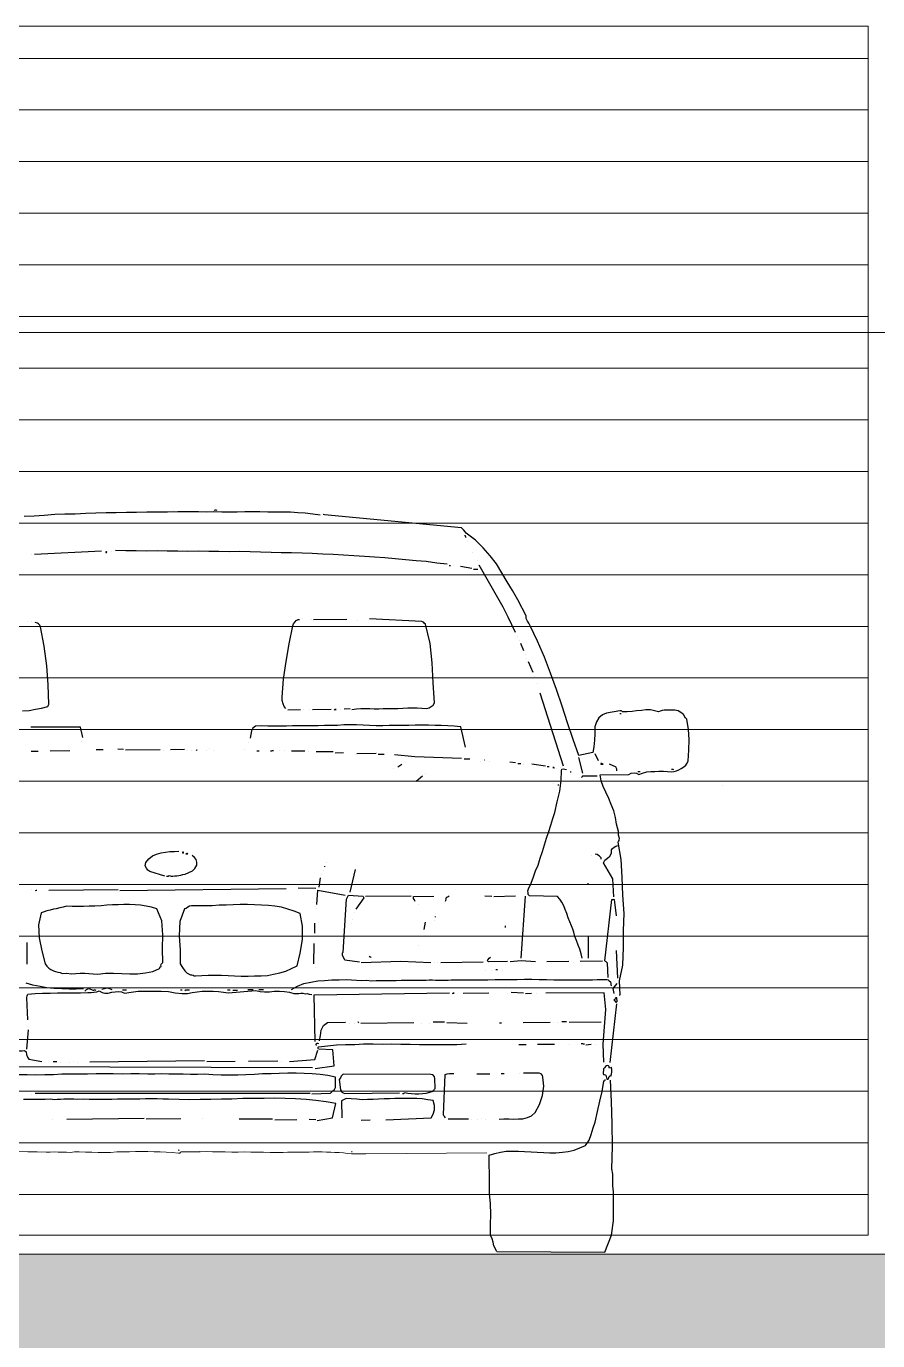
# Model space of a CAD drawing. Header units: metres. Extents: x -45 to 1930, y -347 to 488.
# Drawn here: x 151.093 to 152.663, y -143.807 to -141.382 of the extents above; entities that cross this region are included whole.
import ezdxf

# ---------------------------------------------------------------- set-up
doc = ezdxf.new("R2010")
doc.units = ezdxf.units.M
doc.layers.add('FLOATINGWINDOWS', color=2, linetype='Continuous', plot=False)
for name, color, linetype in [('SRAFY', 3, 'Continuous'), ('ZARIZOVAKY', 251, 'Continuous'), ('ZDIVO', 1, 'Continuous')]:
    doc.layers.add(name, color=color, linetype=linetype)

# ---------------------------------------------------------------- blocks, each defined once
blk = doc.blocks.new('BMW3-CUM')
for points in [[(-0.2735, 1.3638), (-0.2555, 1.3647), (-0.2367, 1.3657), (-0.2172, 1.3674), (-0.1985, 1.3684), (-0.1797, 1.3686), (-0.1602, 1.3696), (-0.1414, 1.3699), (-0.1227, 1.3708), (-0.1039, 1.371), (-0.0851, 1.3713), (-0.0664, 1.3715), (-0.0476, 1.3717), (-0.0281, 1.372), (-0.0093, 1.3722), (0.0095, 1.3724), (0.029, 1.3726), (0.0478, 1.3729), (0.062, 1.3723), (0.0763, 1.3725), (0.0906, 1.3719), (0.1048, 1.372), (0.1191, 1.3722), (0.1334, 1.3724), (0.1476, 1.3725), (0.1611, 1.3727), (0.1754, 1.3721), (0.1897, 1.3723), (0.2032, 1.3717), (0.2175, 1.3719), (0.231, 1.3706), (0.2445, 1.3699), (0.2588, 1.3686), (0.2724, 1.3665)], [(0.0019, 1.3746), (0.0019, 1.3746)], [(0.077, 1.3747), (0.0778, 1.3755), (0.0793, 1.3755), (0.08, 1.3755), (0.0815, 1.3748)], [(0.8243, 0.4803), (0.8243, 0.4803), (0.8251, 0.4811), (0.8251, 0.4811), (0.8251, 0.4811), (0.824, 0.5066), (0.8304, 0.5359), (0.8315, 0.5683), (0.8312, 0.5998), (0.833, 0.6313), (0.8304, 0.6651), (0.8292, 0.6981), (0.8274, 0.7304), (0.8217, 0.7626), (0.8224, 0.7641), (0.8232, 0.7656), (0.8232, 0.7671), (0.8239, 0.7694), (0.8223, 0.7754), (0.8222, 0.7821), (0.8206, 0.7889), (0.8183, 0.7956), (0.8166, 0.8084), (0.8135, 0.8203), (0.8089, 0.8323), (0.8042, 0.8435), (0.7988, 0.8547), (0.7942, 0.8651), (0.7903, 0.8756), (0.7887, 0.8869), (0.8412, 0.8875), (0.8457, 0.8898), (0.851, 0.8906), (0.8555, 0.8899), (0.86, 0.8877), (0.8667, 0.89), (0.8742, 0.8924), (0.8817, 0.8932), (0.8892, 0.8933), (0.8967, 0.8934), (0.905, 0.8935), (0.9125, 0.8928), (0.92, 0.8922), (0.9245, 0.893), (0.929, 0.8945), (0.9335, 0.8961), (0.938, 0.8984), (0.9425, 0.9015), (0.9462, 0.9045), (0.9491, 0.9083), (0.9506, 0.9128), (0.9518, 0.9324), (0.9523, 0.9519), (0.9514, 0.9706), (0.9481, 0.9894), (0.9474, 0.9901), (0.9466, 0.9916), (0.9451, 0.9923), (0.9443, 0.9938), (0.942, 0.9983), (0.9375, 1.002), (0.9322, 1.0049), (0.9262, 1.0064), (0.9217, 1.0063), (0.9179, 1.0063), (0.9142, 1.0062), (0.9104, 1.0062), (0.9067, 1.0062), (0.9029, 1.0054), (0.8992, 1.0046), (0.8962, 1.003), (0.8886, 1.0052), (0.8811, 1.0066), (0.8728, 1.0065), (0.8646, 1.0056), (0.8556, 1.0048), (0.8473, 1.0039), (0.8384, 1.0031), (0.8301, 1.003), (0.8294, 1.003), (0.8286, 1.0045), (0.8271, 1.0052), (0.8248, 1.0052), (0.8001, 1.0004), (0.7926, 0.9973), (0.7859, 0.9919), (0.7815, 0.9844), (0.7786, 0.9753), (0.7788, 0.9626), (0.7782, 0.9506), (0.7768, 0.9385), (0.7747, 0.928), (0.7492, 0.9224), (0.7384, 0.9523), (0.7282, 0.983), (0.7181, 1.0137), (0.708, 1.0443), (0.6971, 1.0742), (0.6855, 1.1041), (0.6731, 1.1333), (0.6593, 1.1617), (0.657, 1.1669), (0.6546, 1.1706), (0.6523, 1.1751), (0.6523, 1.1803), (0.6369, 1.2094), (0.627, 1.2266), (0.617, 1.243), (0.607, 1.2594), (0.5971, 1.2758), (0.5856, 1.2907), (0.5727, 1.3055), (0.5583, 1.3196), (0.5416, 1.3329), (0.5393, 1.3352), (0.537, 1.3381), (0.5347, 1.3404), (0.5325, 1.3426), (0.2799, 1.3666), (0.2776, 1.3673)], [(0.5409, 1.3247), (0.5409, 1.3254), (0.5402, 1.3269), (0.5394, 1.3277), (0.5394, 1.3292)], [(0.5433, 1.3172), (0.5433, 1.3172)], [(-0.2607, 1.2926), (-0.2607, 1.2926)], [(-0.2547, 1.2942), (-0.1308, 1.3001)], [(-0.121, 1.2973), (-0.121, 1.2973), (-0.1218, 1.298), (-0.1233, 1.298), (-0.1233, 1.2972), (-0.1233, 1.2972), (-0.1218, 1.2972), (-0.121, 1.2973), (-0.121, 1.2973)], [(-0.1128, 1.2981), (-0.1128, 1.2981)], [(0.5062, 1.2755), (0.4874, 1.2775), (0.4679, 1.2803), (0.4491, 1.2815), (0.4295, 1.2836), (0.4107, 1.2856), (0.3912, 1.2869), (0.3724, 1.2881), (0.3536, 1.2894), (0.3341, 1.2907), (0.3153, 1.2919), (0.2958, 1.2932), (0.277, 1.2937), (0.2574, 1.295), (0.2387, 1.2956), (0.2191, 1.2961), (0.2003, 1.2966), (0.1816, 1.2971), (0.162, 1.2976), (0.1433, 1.2982), (0.1237, 1.2987), (0.105, 1.2984), (0.0854, 1.299), (0.0667, 1.2987), (0.0471, 1.2993), (0.0284, 1.299), (0.0096, 1.2996), (-0.0099, 1.2993), (-0.0287, 1.2999), (-0.0482, 1.2996), (-0.067, 1.3001), (-0.0865, 1.2999), (-0.1053, 1.3004)], [(0.5525, 1.2978), (0.5525, 1.2978)], [(0.51, 1.2733), (0.51, 1.2733), (0.5115, 1.2733), (0.5122, 1.2733), (0.5122, 1.2733)], [(0.5183, 1.2726), (0.5183, 1.2726)], [(0.5521, 1.2677), (0.531, 1.2712)], [(0.5551, 1.2663), (0.5627, 1.2664)], [(0.5625, 1.2814), (0.5625, 1.2814)], [(0.6324, 1.1493), (0.6185, 1.1777), (0.6093, 1.1963), (0.5655, 1.2739)], [(-0.2767, 1.0048), (-0.2647, 1.0057), (-0.2527, 1.0081), (-0.2415, 1.0097), (-0.2303, 1.0129), (-0.2296, 1.0144), (-0.2288, 1.0159), (-0.2281, 1.0166), (-0.2281, 1.0174), (-0.2293, 1.0527), (-0.2319, 1.0879), (-0.2369, 1.1239), (-0.2433, 1.1599), (-0.2448, 1.1629), (-0.2471, 1.1651), (-0.2494, 1.1666), (-0.2531, 1.168)], [(-0.2667, 1.1694), (-0.2667, 1.1694)], [(-0.2607, 1.1702), (-0.2607, 1.1702)], [(0.209, 1.0091), (0.206, 1.0128), (0.2037, 1.018), (0.2021, 1.024), (0.202, 1.03), (0.2046, 1.0631), (0.2095, 1.0962), (0.2151, 1.1285), (0.2215, 1.1617), (0.223, 1.1655), (0.2259, 1.1692), (0.2281, 1.1715), (0.2318, 1.1731), (0.2318, 1.1731), (0.2334, 1.1731), (0.2341, 1.1731), (0.2341, 1.1731)], [(0.2401, 1.1754), (0.2401, 1.1754)], [(0.2559, 1.1741), (0.2559, 1.1741)], [(0.2597, 1.1734), (0.3212, 1.1741)], [(0.3307, 1.0076), (0.339, 1.0084), (0.3472, 1.0092), (0.3555, 1.0093), (0.3637, 1.0094), (0.372, 1.0088), (0.3802, 1.0089), (0.3885, 1.009), (0.3967, 1.0091), (0.4058, 1.0092), (0.4155, 1.0093), (0.4245, 1.0101), (0.4336, 1.0103), (0.4418, 1.0104), (0.4508, 1.0105), (0.4598, 1.0098), (0.4681, 1.0092), (0.4733, 1.0107), (0.4771, 1.0131), (0.4808, 1.0153), (0.483, 1.0199), (0.4803, 1.0566), (0.4784, 1.0934), (0.4749, 1.1294), (0.4662, 1.1646), (0.464, 1.1668), (0.4624, 1.1683), (0.4609, 1.169), (0.4594, 1.1698), (0.3632, 1.1746)], [(0.3415, 1.1721), (0.3415, 1.1721)], [(0.6355, 1.1426), (0.6355, 1.1426)], [(0.6393, 1.1351), (0.6393, 1.1351)], [(0.6478, 1.1157), (0.6424, 1.1292)], [(0.6509, 1.109), (0.6509, 1.109)], [(0.6532, 1.1022), (0.6532, 1.1022)], [(0.6648, 1.0754), (0.6563, 1.0955)], [(0.6671, 1.0679), (0.6671, 1.0679)], [(0.6725, 1.0552), (0.6725, 1.0552)], [(0.7209, 0.9026), (0.678, 1.0372)], [(0.2128, 1.0069), (0.2361, 1.0072)], [(0.2421, 1.0065), (0.2421, 1.0065)], [(0.2519, 1.0066), (0.2519, 1.0066)], [(0.2579, 1.0074), (0.2924, 1.0078)], [(0.2992, 1.0072), (0.2992, 1.0072), (0.3007, 1.0072), (0.3014, 1.0072), (0.3014, 1.0072), (0.3007, 1.0072), (0.2992, 1.0072), (0.2977, 1.0064), (0.2992, 1.0072)], [(0.3089, 1.0073), (0.3089, 1.0073)], [(0.3277, 1.0083), (0.3164, 1.0081)], [(0.8249, 0.9999), (0.8249, 0.9999), (0.8264, 0.9999), (0.8271, 0.9999), (0.8271, 0.9999)], [(-0.1658, 0.9558), (-0.1697, 0.9745), (-0.2614, 0.975)], [(0.5403, 0.9379), (0.5316, 0.9754), (0.5195, 0.9768), (0.5075, 0.9774), (0.4955, 0.978), (0.4842, 0.9778), (0.4722, 0.9784), (0.4594, 0.9783), (0.4474, 0.9782), (0.4354, 0.978), (0.4234, 0.9779), (0.4114, 0.9777), (0.3994, 0.9776), (0.3874, 0.9774), (0.3754, 0.9773), (0.3633, 0.9779), (0.3513, 0.9785), (0.3393, 0.9791), (0.3273, 0.979), (0.316, 0.9788), (0.304, 0.9779), (0.292, 0.9778), (0.28, 0.9777), (0.2687, 0.9775), (0.2567, 0.9774), (0.2455, 0.9772), (0.2334, 0.9771), (0.2214, 0.977), (0.2102, 0.9768), (0.1989, 0.9767), (0.1869, 0.9765), (0.1756, 0.9764), (0.1644, 0.977), (0.1531, 0.9769), (0.1479, 0.9731), (0.1457, 0.9678), (0.1443, 0.961), (0.1428, 0.9542)], [(-0.1672, 0.949), (-0.1672, 0.949)], [(0.14, 0.9467), (0.14, 0.9467)], [(-0.2608, 0.9307), (-0.2481, 0.9308)], [(-0.2256, 0.9311), (-0.1895, 0.9315)], [(-0.1407, 0.9336), (-0.128, 0.9337)], [(-0.0904, 0.9334), (-0.1009, 0.934)], [(-0.0867, 0.9327), (-0.0228, 0.9335)], [(-0.0168, 0.9313), (-0.0168, 0.9313)], [(-0.0041, 0.9337), (0.0222, 0.934)], [(0.0283, 0.9318), (0.0283, 0.9318)], [(0.0342, 0.9319), (0.0342, 0.9319)], [(0.0448, 0.9328), (0.0448, 0.9328), (0.0448, 0.9328), (0.044, 0.932), (0.044, 0.932), (0.044, 0.932), (0.0448, 0.9328), (0.0448, 0.9328), (0.0448, 0.9328)], [(0.0628, 0.9322), (0.0628, 0.9322)], [(0.0688, 0.9346), (0.0688, 0.9346)], [(0.0748, 0.9324), (0.0748, 0.9324)], [(0.1334, 0.9331), (0.1334, 0.9331)], [(0.1552, 0.9311), (0.1567, 0.9311), (0.1574, 0.9311), (0.1589, 0.9311), (0.1596, 0.9312)], [(0.1807, 0.9314), (0.1814, 0.9314), (0.1829, 0.9314), (0.1844, 0.9315), (0.1859, 0.9315)], [(0.1972, 0.9309), (0.1972, 0.9309)], [(0.2062, 0.931), (0.2062, 0.931)], [(0.219, 0.9311), (0.2437, 0.9314)], [(0.2513, 0.9292), (0.2513, 0.9292)], [(0.2963, 0.929), (0.2648, 0.9294)], [(0.3001, 0.9276), (0.3151, 0.9278)], [(0.3752, 0.9262), (0.3399, 0.9258)], [(0.379, 0.9248), (0.3902, 0.9249)], [(0.533, 0.9168), (0.4466, 0.9203), (0.4091, 0.9236)], [(0.7854, 0.9124), (0.7792, 0.9258)], [(0.4078, 0.8988), (0.4078, 0.8988)], [(0.4153, 0.9019), (0.4228, 0.9065)], [(0.4287, 0.9103), (0.4287, 0.9103)], [(0.4414, 0.9173), (0.4414, 0.9173)], [(0.5375, 0.9161), (0.548, 0.9163)], [(0.5676, 0.912), (0.5676, 0.912)], [(0.5751, 0.9143), (0.5751, 0.9143), (0.5759, 0.9143), (0.5759, 0.9143), (0.5759, 0.9143)], [(0.5841, 0.9122), (0.5841, 0.9122)], [(0.6322, 0.909), (0.6217, 0.9104)], [(0.6368, 0.9076), (0.6383, 0.9076), (0.639, 0.9076), (0.6405, 0.9076), (0.642, 0.9076)], [(0.648, 0.9062), (0.648, 0.9062)], [(0.7552, 0.5485), (0.7536, 0.5568), (0.7512, 0.565), (0.7481, 0.5725), (0.745, 0.5815), (0.7419, 0.5889), (0.7396, 0.5964), (0.738, 0.6024), (0.7357, 0.6084), (0.7326, 0.6159), (0.7295, 0.6233), (0.7272, 0.6308), (0.7241, 0.6383), (0.7217, 0.645), (0.7179, 0.6517), (0.7141, 0.6577), (0.7095, 0.6622), (0.6584, 0.6638), (0.6554, 0.666), (0.6554, 0.669), (0.6553, 0.6728), (0.656, 0.6765), (0.6612, 0.6871), (0.6655, 0.6984), (0.6691, 0.7097), (0.6743, 0.7203), (0.6779, 0.7331), (0.6823, 0.7452), (0.6859, 0.758), (0.6895, 0.77), (0.6938, 0.7821), (0.6974, 0.7942), (0.701, 0.8062), (0.7047, 0.8175), (0.7089, 0.8371), (0.714, 0.8567), (0.7167, 0.8762), (0.7173, 0.895), (0.718, 0.8973), (0.721, 0.8981), (0.7232, 0.8973), (0.7263, 0.8966)], [(0.6879, 0.9029), (0.6623, 0.9064)], [(0.6909, 0.9022), (0.6916, 0.9022), (0.6932, 0.9022), (0.6939, 0.9023), (0.6946, 0.9023)], [(0.7037, 0.8994), (0.7037, 0.8994), (0.7029, 0.9001), (0.7014, 0.9001), (0.7014, 0.9001), (0.7014, 0.9001), (0.7022, 0.9001), (0.7029, 0.9001), (0.7037, 0.8994)], [(0.7074, 0.8994), (0.7074, 0.8994)], [(0.7157, 0.9003), (0.7157, 0.9003)], [(0.7564, 0.8902), (0.7493, 0.9187)], [(0.7922, 0.9064), (0.7922, 0.9064), (0.793, 0.9064), (0.7937, 0.9064), (0.7937, 0.9064), (0.7929, 0.9072), (0.7914, 0.9079), (0.7899, 0.9079), (0.7899, 0.9064), (0.7899, 0.9064), (0.7914, 0.9064), (0.7922, 0.9064), (0.7922, 0.9064)], [(0.8194, 0.894), (0.8194, 0.8955), (0.8193, 0.897), (0.8186, 0.8985), (0.8178, 0.9007), (0.8057, 0.9066)], [(0.92, 0.8967), (0.9207, 0.8975), (0.9215, 0.8975), (0.9222, 0.8975), (0.9237, 0.8967)], [(0.4494, 0.8753), (0.4606, 0.8852)], [(0.4665, 0.889), (0.4665, 0.889)], [(0.7346, 0.8915), (0.7346, 0.8915), (0.7346, 0.8922), (0.7338, 0.8922), (0.7338, 0.8922), (0.7338, 0.8922), (0.7346, 0.8922), (0.7346, 0.8915), (0.7346, 0.8915)], [(0.7512, 0.8819), (0.7512, 0.8819)], [(0.7549, 0.8819), (0.7549, 0.8827), (0.7557, 0.8835), (0.7557, 0.8842), (0.7564, 0.885), (0.7827, 0.8853)], [(0.8577, 0.8929), (0.8592, 0.893), (0.86, 0.893), (0.8614, 0.893), (0.8622, 0.893)], [(0.7025, 0.8708), (0.7025, 0.8708)], [(0.7101, 0.8686), (0.7101, 0.8686), (0.7115, 0.8687), (0.7123, 0.8687), (0.7123, 0.8687)], [(1.0142, 0.8678), (1.0142, 0.8678)], [(0.8139, 0.6619), (0.812, 0.6949), (0.7944, 0.7247), (0.7973, 0.7293), (0.8018, 0.7331), (0.8062, 0.7369), (0.8092, 0.7422), (0.8092, 0.7437), (0.8092, 0.7444), (0.8091, 0.7459), (0.8091, 0.7482), (0.8113, 0.7512), (0.8143, 0.7535), (0.8173, 0.7551), (0.821, 0.7566)], [(-0.014, 0.7001), (-0.0419, 0.7087), (-0.0457, 0.7109), (-0.048, 0.7147), (-0.0503, 0.7192), (-0.0496, 0.7252), (-0.0437, 0.732), (-0.037, 0.7373), (-0.0295, 0.7404), (-0.0213, 0.7428), (-0.0131, 0.7444), (-0.0048, 0.7452), (0.0034, 0.7453), (0.0117, 0.7462)], [(-0.011, 0.7001), (-0.0095, 0.7001), (-0.0088, 0.7001), (-0.0073, 0.7001), (-0.0066, 0.7009), (-0.0028, 0.7002), (0.0002, 0.7002), (0.004, 0.7003), (0.0077, 0.7003), (0.0115, 0.7011), (0.0152, 0.7019), (0.019, 0.7027), (0.0235, 0.7035), (0.0302, 0.7066), (0.0369, 0.7097), (0.0413, 0.7142), (0.045, 0.7203), (0.045, 0.7256), (0.0434, 0.7308), (0.0404, 0.7345), (0.0358, 0.7382)], [(0.02, 0.7433), (0.02, 0.7433), (0.02, 0.744), (0.0192, 0.744), (0.0192, 0.744), (0.0185, 0.744), (0.0185, 0.7432), (0.0193, 0.7425), (0.02, 0.7433)], [(0.026, 0.7411), (0.026, 0.7411), (0.0275, 0.7411), (0.0283, 0.7411), (0.0283, 0.7411), (0.0275, 0.7419), (0.026, 0.7419), (0.0245, 0.7411), (0.026, 0.7411)], [(0.7717, 0.738), (0.7717, 0.738)], [(0.7906, 0.7314), (0.7906, 0.7314), (0.7905, 0.733), (0.7905, 0.7337), (0.7897, 0.7345), (0.7875, 0.7367), (0.7852, 0.7381), (0.7829, 0.7396), (0.7792, 0.7403)], [(0.275, 0.7035), (0.275, 0.7035)], [(0.2779, 0.7103), (0.2779, 0.7103)], [(0.2801, 0.7171), (0.2801, 0.7171), (0.2808, 0.7179), (0.2808, 0.7186), (0.2808, 0.7186)], [(0.2838, 0.7254), (0.2838, 0.7254)], [(0.3272, 0.6704), (0.3372, 0.7125)], [(0.27, 0.6794), (0.2728, 0.6967)], [(0.7663, 0.6854), (0.7663, 0.6854), (0.7663, 0.6861), (0.7663, 0.6869), (0.7663, 0.6869)], [(-0.26, 0.6746), (-0.26, 0.6746)], [(-0.2525, 0.6732), (-0.2525, 0.6732), (-0.251, 0.6739), (-0.2503, 0.674), (-0.2503, 0.674)], [(-0.1001, 0.675), (-0.2285, 0.6735)], [(-0.0971, 0.6735), (0.2092, 0.6772)], [(0.2641, 0.6771), (0.2318, 0.6775)], [(0.2659, 0.6478), (0.2679, 0.6741), (0.3183, 0.665)], [(0.3445, 0.5414), (0.3174, 0.5448), (0.3136, 0.5545), (0.3136, 0.556), (0.3135, 0.5575), (0.3135, 0.5583), (0.3143, 0.5598), (0.3206, 0.6575), (0.3243, 0.6651), (0.3506, 0.6631), (0.3506, 0.6631), (0.3513, 0.6624), (0.3521, 0.6609), (0.3529, 0.6601), (0.3381, 0.6389)], [(0.3558, 0.6632), (0.4399, 0.6634)], [(0.4476, 0.653), (0.4468, 0.6545), (0.446, 0.656), (0.4453, 0.6567), (0.4445, 0.659), (0.4445, 0.6597), (0.4445, 0.6605), (0.4445, 0.6612), (0.4444, 0.6627), (0.482, 0.6632)], [(0.5031, 0.6537), (0.5039, 0.6552), (0.5046, 0.6574), (0.5046, 0.6597), (0.506, 0.6612), (0.5068, 0.662), (0.5075, 0.662), (0.509, 0.6627), (0.5098, 0.6635)], [(0.5886, 0.6622), (0.5759, 0.6628)], [(0.5924, 0.6622), (0.6322, 0.6635)], [(0.6426, 0.5487), (0.6509, 0.6629)], [(0.8029, 0.5131), (0.8019, 0.5394), (0.8011, 0.5401), (0.7996, 0.5416), (0.798, 0.5423), (0.7973, 0.5438), (0.8102, 0.6566), (0.8117, 0.6566), (0.8124, 0.6574), (0.8124, 0.6574), (0.814, 0.6566), (0.8181, 0.6267)], [(-0.138, 0.5191), (-0.1238, 0.5208), (-0.1088, 0.521), (-0.0938, 0.5204), (-0.0787, 0.5198), (-0.0645, 0.52), (-0.0502, 0.5217), (-0.0367, 0.5241), (-0.024, 0.5295), (-0.0233, 0.531), (-0.0226, 0.5325), (-0.0211, 0.5333), (-0.0211, 0.534), (-0.0218, 0.5363), (-0.0211, 0.5378), (-0.0196, 0.5386), (-0.0181, 0.5408), (-0.0184, 0.5656), (-0.018, 0.5919), (-0.0198, 0.6174), (-0.0291, 0.6398), (-0.0389, 0.6427), (-0.0487, 0.6448), (-0.0592, 0.6462), (-0.069, 0.6468), (-0.0795, 0.6475), (-0.09, 0.6474), (-0.1005, 0.6472), (-0.111, 0.6471), (-0.1215, 0.6462), (-0.132, 0.6453), (-0.1433, 0.6444), (-0.1538, 0.6443), (-0.1643, 0.6442), (-0.1748, 0.6441), (-0.1853, 0.6439), (-0.1959, 0.6446), (-0.2018, 0.643), (-0.2078, 0.6414), (-0.2146, 0.6398), (-0.2198, 0.639), (-0.2258, 0.6375), (-0.2318, 0.6359), (-0.237, 0.6343), (-0.2423, 0.632), (-0.2473, 0.6102), (-0.2462, 0.5862), (-0.2414, 0.5622), (-0.2351, 0.5382), (-0.2321, 0.5338), (-0.2283, 0.5301), (-0.2245, 0.5278), (-0.2199, 0.5256), (-0.2162, 0.5242), (-0.2117, 0.5227), (-0.2071, 0.522), (-0.2034, 0.5206), (-0.1951, 0.5207), (-0.1868, 0.52), (-0.1786, 0.5201), (-0.1703, 0.521), (-0.1621, 0.5211), (-0.1546, 0.5204), (-0.1463, 0.5198), (-0.138, 0.5191)], [(0.0422, 0.516), (0.0542, 0.5169), (0.0655, 0.5171), (0.0775, 0.5172), (0.0903, 0.5174), (0.1023, 0.5167), (0.1143, 0.5161), (0.1263, 0.5155), (0.1391, 0.5157), (0.1511, 0.5158), (0.1631, 0.5159), (0.1751, 0.5169), (0.1863, 0.5192), (0.1976, 0.5216), (0.2088, 0.5248), (0.2193, 0.5294), (0.2297, 0.5348), (0.2354, 0.5581), (0.2397, 0.5829), (0.2394, 0.6077), (0.2353, 0.631), (0.224, 0.6353), (0.2127, 0.6389), (0.2006, 0.6425), (0.1886, 0.6447), (0.1766, 0.646), (0.1638, 0.6466), (0.151, 0.6472), (0.1383, 0.6478), (0.1248, 0.6476), (0.112, 0.6468), (0.0985, 0.6466), (0.0857, 0.6464), (0.073, 0.6455), (0.0602, 0.6454), (0.0474, 0.6452), (0.0347, 0.6451), (0.0309, 0.6443), (0.0279, 0.6427), (0.025, 0.6405), (0.022, 0.6397), (0.0132, 0.6163), (0.0121, 0.59), (0.0139, 0.5637), (0.0142, 0.5382), (0.018, 0.5315), (0.0226, 0.5255), (0.0271, 0.5211), (0.0332, 0.5181), (0.0354, 0.5182), (0.0377, 0.5175), (0.04, 0.516), (0.0422, 0.516)], [(0.2645, 0.6403), (0.2645, 0.6403)], [(0.3352, 0.6322), (0.3352, 0.6322)], [(0.4529, 0.6471), (0.4529, 0.6471)], [(0.4854, 0.6317), (0.4854, 0.6317)], [(0.262, 0.5945), (0.2626, 0.6133)], [(0.3301, 0.6133), (0.3301, 0.6133)], [(0.3323, 0.6209), (0.3323, 0.6209)], [(0.4639, 0.6014), (0.4661, 0.6149)], [(0.4825, 0.6174), (0.4825, 0.6174)], [(0.4847, 0.6242), (0.4847, 0.6242), (0.4847, 0.6249), (0.4847, 0.6257), (0.4847, 0.6257)], [(0.6141, 0.6054), (0.6141, 0.6054), (0.6141, 0.6062), (0.614, 0.6077), (0.614, 0.6084)], [(0.7672, 0.5487), (0.7667, 0.59)], [(-0.2682, 0.5378), (-0.2679, 0.5776)], [(0.2605, 0.5381), (0.2608, 0.5757)], [(0.4538, 0.572), (0.4538, 0.572)], [(0.821, 0.5118), (0.8188, 0.5628)], [(0.3475, 0.5407), (0.4211, 0.5431), (0.476, 0.5407)], [(0.3647, 0.5507), (0.3647, 0.5507), (0.3639, 0.5514), (0.3632, 0.5521), (0.3632, 0.5521), (0.3639, 0.5514), (0.3654, 0.5507), (0.3662, 0.5499), (0.3647, 0.5507)], [(0.4827, 0.54), (0.4827, 0.54)], [(0.488, 0.5401), (0.488, 0.5401)], [(0.4947, 0.5409), (0.5728, 0.5419)], [(0.6178, 0.5424), (0.5826, 0.542), (0.5803, 0.5442), (0.5817, 0.5465), (0.584, 0.5488), (0.5862, 0.5503)], [(0.6224, 0.5425), (0.6426, 0.5442), (0.6689, 0.5423)], [(0.6899, 0.5425), (0.7305, 0.543)], [(0.7387, 0.5408), (0.7387, 0.5408)], [(0.7515, 0.5432), (0.7928, 0.5437)], [(-0.164, 0.4918), (-0.1775, 0.4916), (-0.191, 0.4914), (-0.2045, 0.4921), (-0.2181, 0.4926), (-0.2316, 0.494), (-0.2444, 0.4961), (-0.2579, 0.4989), (-0.27, 0.5025)], [(0.219, 0.4911), (0.2302, 0.4972), (0.2421, 0.5019), (0.2549, 0.5043), (0.2676, 0.5067), (0.2804, 0.5076), (0.2939, 0.5085), (0.3074, 0.5087), (0.3201, 0.5096), (0.3299, 0.5089), (0.3389, 0.5083), (0.3479, 0.5077), (0.3577, 0.5078), (0.3667, 0.5071), (0.3757, 0.5072), (0.3847, 0.5073), (0.3938, 0.5074), (0.4035, 0.5076), (0.4125, 0.5077), (0.4215, 0.5078), (0.4305, 0.5079), (0.4396, 0.508), (0.4485, 0.5081), (0.4583, 0.5082), (0.4673, 0.5083), (0.4733, 0.5084), (0.4793, 0.5085), (0.4846, 0.5078), (0.4906, 0.5079), (0.4966, 0.5079), (0.5019, 0.508), (0.5079, 0.5081), (0.5139, 0.5089), (0.5274, 0.509), (0.5409, 0.5085), (0.5544, 0.5086), (0.5679, 0.5088), (0.5814, 0.5089), (0.5949, 0.5091), (0.6085, 0.5093), (0.622, 0.5094), (0.6355, 0.5096), (0.649, 0.5097), (0.6625, 0.5099), (0.6761, 0.5093), (0.6896, 0.5095), (0.7031, 0.5089), (0.7166, 0.509), (0.7301, 0.5085), (0.7391, 0.5086), (0.7481, 0.5087), (0.7572, 0.5088), (0.7654, 0.5089), (0.7744, 0.509), (0.7827, 0.5091), (0.7917, 0.5092), (0.8007, 0.5093), (0.803, 0.5086), (0.8052, 0.5071), (0.8075, 0.5049), (0.8083, 0.5019), (0.8083, 0.5011), (0.8083, 0.5004), (0.8083, 0.4989), (0.8091, 0.4981)], [(0.2628, 0.5322), (0.2628, 0.5322)], [(0.5775, 0.5254), (0.5775, 0.5254)], [(0.5888, 0.5255), (0.5888, 0.5255)], [(0.5962, 0.5279), (0.5962, 0.5279), (0.5977, 0.5279), (0.5985, 0.5279), (0.5992, 0.5279)], [(0.6075, 0.5258), (0.6075, 0.5258)], [(-0.2669, 0.435), (-0.2689, 0.4755), (-0.269, 0.477), (-0.2682, 0.4793), (-0.2675, 0.4808), (-0.2667, 0.4823), (-0.2532, 0.4832), (-0.2398, 0.4841), (-0.2255, 0.4843), (-0.212, 0.4845), (-0.1977, 0.4846), (-0.1842, 0.4848), (-0.1699, 0.485), (-0.1564, 0.4851), (-0.1504, 0.4852), (-0.1452, 0.486), (-0.1399, 0.4868), (-0.1354, 0.4884), (-0.1301, 0.4854), (-0.1249, 0.484), (-0.1189, 0.4841), (-0.1121, 0.4857), (-0.1061, 0.4865), (-0.1001, 0.4873), (-0.0941, 0.4866), (-0.0888, 0.4844), (-0.0761, 0.4861), (-0.0633, 0.4877), (-0.0498, 0.4879), (-0.0355, 0.488), (-0.0213, 0.4875), (-0.0078, 0.4869), (0.005, 0.4848), (0.0178, 0.4834), (0.0276, 0.4836), (0.0358, 0.4851), (0.0456, 0.4868), (0.0546, 0.4876), (0.0651, 0.4878), (0.0748, 0.4879), (0.0846, 0.4872), (0.0937, 0.4858), (0.1027, 0.4845), (0.1537, 0.4888), (0.1612, 0.4874), (0.1695, 0.4867), (0.1785, 0.4868), (0.1875, 0.4877), (0.1972, 0.4878), (0.2063, 0.4872), (0.2153, 0.4858), (0.2236, 0.4836), (0.2281, 0.4837), (0.2326, 0.4837), (0.2363, 0.4838), (0.2401, 0.4838), (0.2446, 0.4831), (0.2484, 0.4832), (0.2521, 0.4825), (0.2566, 0.4818)], [(-0.1617, 0.488), (-0.1602, 0.4896), (-0.1587, 0.4911), (-0.1565, 0.4919), (-0.1542, 0.4927), (-0.1467, 0.4897), (-0.1452, 0.4897), (-0.1444, 0.4905), (-0.143, 0.4905), (-0.1414, 0.4898)], [(-0.1114, 0.4902), (-0.1159, 0.4923), (-0.1204, 0.4931), (-0.1257, 0.4922), (-0.1302, 0.4907)], [(-0.0926, 0.4904), (-0.0851, 0.4905)], [(0.0147, 0.4902), (0.0147, 0.4902), (0.0162, 0.4902), (0.017, 0.4902), (0.0177, 0.4902)], [(0.023, 0.4887), (0.023, 0.4887), (0.0237, 0.4895), (0.0237, 0.4903), (0.0237, 0.4903), (0.0312, 0.4903)], [(0.1063, 0.4897), (0.1049, 0.4897), (0.1041, 0.4897), (0.1026, 0.4897), (0.1011, 0.4897)], [(0.1109, 0.4898), (0.1199, 0.4899)], [(0.1484, 0.4902), (0.1386, 0.4901)], [(0.1679, 0.4905), (0.1589, 0.4904)], [(0.5359, 0.4844), (0.5832, 0.4849)], [(0.6471, 0.4842), (0.6245, 0.4854)], [(0.8145, 0.4832), (0.8122, 0.4929), (0.8196, 0.502)], [(0.2629, 0.3948), (0.2611, 0.4811), (0.5104, 0.4848)], [(0.5172, 0.4841), (0.5172, 0.4841), (0.5187, 0.4842), (0.5194, 0.4842), (0.5194, 0.4842), (0.5187, 0.4842), (0.5172, 0.4841), (0.5164, 0.4834), (0.5172, 0.4841)], [(0.6178, 0.4831), (0.6178, 0.4831)], [(0.6508, 0.4835), (0.6621, 0.4844)], [(0.6711, 0.4837), (0.6711, 0.4837)], [(0.795, 0.3568), (0.7939, 0.3898), (0.7965, 0.4221), (0.7991, 0.4537), (0.7957, 0.4845), (0.6884, 0.4839)], [(0.807, 0.3562), (0.8193, 0.4645)], [(0.82, 0.469), (0.8191, 0.4757), (0.8176, 0.4757), (0.8161, 0.475), (0.8154, 0.4727), (0.8139, 0.4719), (0.8147, 0.4704), (0.8155, 0.4697), (0.817, 0.4682), (0.8177, 0.4667), (0.8177, 0.4667), (0.8192, 0.4682), (0.82, 0.469), (0.82, 0.469)], [(0.8161, 0.4794), (0.8161, 0.4794)], [(-0.2685, 0.3809), (-0.266, 0.4162)], [(-0.2683, 0.4222), (-0.2683, 0.4222)], [(0.2712, 0.3963), (0.2726, 0.4061), (0.2739, 0.4159), (0.2783, 0.4242), (0.2858, 0.4303), (0.3188, 0.4307)], [(0.3271, 0.4286), (0.3271, 0.4286)], [(0.3346, 0.4287), (0.3346, 0.4287)], [(0.3436, 0.4295), (0.3436, 0.4295), (0.3428, 0.4302), (0.3421, 0.431), (0.3421, 0.431)], [(0.3474, 0.4288), (0.445, 0.43)], [(0.4585, 0.4279), (0.4585, 0.4279)], [(0.4743, 0.4281), (0.4743, 0.4281)], [(0.5013, 0.4306), (0.4803, 0.4304)], [(0.5058, 0.4299), (0.5434, 0.4289)], [(0.6027, 0.4296), (0.6034, 0.4296), (0.6049, 0.4296), (0.6057, 0.4296), (0.6064, 0.4296)], [(0.6462, 0.4301), (0.6965, 0.4307)], [(0.7025, 0.43), (0.7025, 0.43)], [(0.71, 0.4301), (0.71, 0.4301)], [(0.7266, 0.4311), (0.7175, 0.431)], [(0.7311, 0.4304), (0.7904, 0.4311)], [(0.2628, 0.3452), (0.298, 0.3501), (0.2954, 0.3794), (0.2691, 0.3806), (0.2683, 0.3821), (0.2683, 0.3828), (0.2683, 0.3843), (0.2691, 0.3851), (0.2856, 0.3868), (0.3021, 0.3885), (0.3186, 0.3894), (0.3358, 0.3896), (0.3523, 0.3906), (0.3696, 0.3908), (0.3869, 0.3902), (0.4041, 0.3904), (0.4207, 0.3899), (0.4379, 0.3901), (0.4552, 0.3895), (0.4725, 0.3897), (0.4898, 0.3892), (0.507, 0.3894), (0.5243, 0.3896), (0.5415, 0.3906)], [(0.2653, 0.3873), (0.2653, 0.3873), (0.2653, 0.388), (0.2645, 0.3888), (0.2645, 0.3903), (0.2652, 0.391), (0.2667, 0.3918), (0.2675, 0.3918), (0.269, 0.3911)], [(0.6384, 0.3895), (0.652, 0.3896)], [(0.673, 0.3899), (0.7045, 0.3903)], [(0.7315, 0.3898), (0.7315, 0.3898)], [(0.7473, 0.3885), (0.7473, 0.3885)], [(0.7593, 0.3902), (0.7578, 0.3902), (0.7563, 0.3909), (0.7556, 0.3909), (0.7533, 0.3908)], [(0.7623, 0.3887), (0.7721, 0.3903)], [(0.7804, 0.3889), (0.7804, 0.3889)], [(0.2582, 0.3466), (-0.3027, 0.3482), (-0.3053, 0.3737), (-0.3023, 0.3767), (-0.2985, 0.3775), (-0.2948, 0.3783), (-0.2903, 0.3784), (-0.2865, 0.3784), (-0.282, 0.3777), (-0.2775, 0.3778), (-0.273, 0.3786), (-0.27, 0.3756), (-0.2692, 0.3711), (-0.2676, 0.3659), (-0.2653, 0.3622), (-0.2412, 0.358)], [(0.2153, 0.3581), (0.2626, 0.3617), (0.2676, 0.379)], [(-0.2202, 0.3582), (-0.2135, 0.3583)], [(-0.2059, 0.3561), (-0.2059, 0.3561)], [(-0.1901, 0.3563), (-0.1901, 0.3563)], [(-0.1827, 0.3587), (-0.1827, 0.3587)], [(-0.1759, 0.3565), (-0.1759, 0.3565)], [(0.0591, 0.3593), (-0.1526, 0.3567)], [(0.0629, 0.3578), (0.1154, 0.3585)], [(0.1402, 0.3588), (0.1943, 0.3594)], [(0.201, 0.358), (0.201, 0.358)], [(0.8029, 0.3254), (0.8036, 0.3269), (0.8044, 0.3284), (0.8044, 0.3291), (0.8051, 0.3306), (0.8066, 0.3314), (0.8066, 0.3322), (0.8066, 0.3322), (0.8081, 0.3307), (0.8095, 0.3344), (0.8102, 0.3389), (0.8102, 0.3435), (0.8094, 0.3479), (0.8086, 0.3472), (0.8079, 0.3465), (0.8064, 0.3457), (0.8049, 0.3464), (0.8049, 0.3479), (0.8049, 0.3487), (0.8041, 0.3502), (0.8026, 0.3509), (0.8003, 0.3501), (0.7981, 0.3486), (0.7966, 0.3463), (0.7944, 0.3448), (0.7938, 0.335), (0.7945, 0.3343), (0.796, 0.3343), (0.7975, 0.3336), (0.7991, 0.3328), (0.8006, 0.3253), (0.8006, 0.3253), (0.8014, 0.3253), (0.8021, 0.3253), (0.8029, 0.3254)], [(0.7988, 0.3539), (0.7988, 0.3539)], [(0.2566, 0.2986), (0.2911, 0.2997), (0.2933, 0.3012), (0.2963, 0.3043), (0.2985, 0.3066), (0.3007, 0.3103), (0.3005, 0.3291), (0.2862, 0.332), (0.2719, 0.334), (0.2576, 0.3354), (0.2426, 0.336), (0.2276, 0.3365), (0.2125, 0.3363), (0.1968, 0.3361), (0.1818, 0.3352), (0.166, 0.335), (0.151, 0.3341), (0.1352, 0.3332), (0.1202, 0.333), (0.1045, 0.3328), (0.0895, 0.3326), (0.0744, 0.3332), (0.0594, 0.3345), (0.0459, 0.3343), (0.0331, 0.3342), (0.0196, 0.3348), (0.0061, 0.3346), (-0.0067, 0.3345), (-0.0202, 0.3351), (-0.033, 0.3349), (-0.0457, 0.3348), (-0.0615, 0.3353), (-0.0773, 0.3351), (-0.093, 0.3349), (-0.1096, 0.3355), (-0.1253, 0.3353), (-0.1411, 0.3351), (-0.1569, 0.3349), (-0.1726, 0.3348), (-0.1884, 0.3346), (-0.2042, 0.3344), (-0.2199, 0.3334), (-0.2357, 0.3332), (-0.2522, 0.333), (-0.268, 0.3336), (-0.2838, 0.3334)], [(0.424, 0.2991), (0.4248, 0.2991), (0.4263, 0.2991), (0.427, 0.2999), (0.4278, 0.3006), (0.4338, 0.2999), (0.4405, 0.2992), (0.4473, 0.2986), (0.454, 0.2987), (0.4608, 0.2988), (0.4675, 0.2996), (0.4743, 0.3012), (0.4803, 0.3035), (0.481, 0.305), (0.4825, 0.3057), (0.4832, 0.3073), (0.484, 0.308), (0.4837, 0.3268), (0.483, 0.3298), (0.4814, 0.332), (0.4792, 0.3335), (0.4761, 0.3342), (0.3147, 0.3345), (0.3125, 0.333), (0.311, 0.3307), (0.3095, 0.3277), (0.3073, 0.3247), (0.3098, 0.306), (0.3106, 0.3037), (0.3121, 0.3015), (0.3144, 0.3), (0.3174, 0.2993), (0.4187, 0.3005)], [(0.5034, 0.2542), (0.5019, 0.2557), (0.5011, 0.2564), (0.5003, 0.2579), (0.4996, 0.2594), (0.5024, 0.3338), (0.5062, 0.3353), (0.5107, 0.3361), (0.5144, 0.3362), (0.5189, 0.3362)], [(0.561, 0.3352), (0.585, 0.3355)], [(0.5979, 0.0076), (0.5926, 0.018), (0.591, 0.0247), (0.5894, 0.0307), (0.5863, 0.0374), (0.5861, 0.057), (0.5866, 0.0765), (0.5864, 0.0953), (0.5846, 0.1148), (0.5844, 0.1328), (0.5842, 0.1508), (0.584, 0.1681), (0.5838, 0.1853), (0.5943, 0.1885), (0.6048, 0.1908), (0.6152, 0.1925), (0.6265, 0.1926), (0.6378, 0.1927), (0.6491, 0.1921), (0.6611, 0.1915), (0.6724, 0.1909), (0.6844, 0.1903), (0.6956, 0.1897), (0.7069, 0.1898), (0.7189, 0.1907), (0.7294, 0.1923), (0.7406, 0.1947), (0.7511, 0.1986), (0.7615, 0.2032), (0.7682, 0.2131), (0.7718, 0.2236), (0.7754, 0.2357), (0.7791, 0.2462), (0.7833, 0.2658), (0.7876, 0.2846), (0.7919, 0.3027), (0.7954, 0.3215), (0.7954, 0.3222), (0.7969, 0.323), (0.7977, 0.3238), (0.7977, 0.3246)], [(0.6025, 0.2516), (0.6108, 0.2525), (0.6198, 0.2526), (0.6288, 0.2519), (0.6378, 0.252), (0.6461, 0.2521), (0.6543, 0.2545), (0.6618, 0.2576), (0.6685, 0.2637), (0.6765, 0.2788), (0.6824, 0.2954), (0.6844, 0.3127), (0.6827, 0.3292), (0.6819, 0.3322), (0.6804, 0.3344), (0.6781, 0.3359), (0.6758, 0.3366), (0.6473, 0.3363)], [(0.606, 0.3358), (0.6075, 0.3358), (0.6083, 0.3358), (0.6098, 0.3358), (0.6113, 0.3358)], [(0.6406, 0.3354), (0.6406, 0.3354)], [(0.7924, 0.3275), (0.7924, 0.3275)], [(0.7971, 0.0065), (0.8093, 0.0378), (0.8128, 0.0641), (0.8132, 0.0905), (0.8129, 0.1175), (0.812, 0.1287), (0.8119, 0.14), (0.8117, 0.1505), (0.8101, 0.1602), (0.8111, 0.2015), (0.8106, 0.2428), (0.8094, 0.2841), (0.8074, 0.3239)], [(-0.26, 0.2977), (-0.26, 0.2977)], [(0.2536, 0.2993), (-0.2533, 0.2992)], [(0.2669, 0.2491), (0.2946, 0.2539), (0.3011, 0.2803), (0.283, 0.2839), (0.2642, 0.2859), (0.2462, 0.2879), (0.2266, 0.2892), (0.2079, 0.2897), (0.1883, 0.2902), (0.1688, 0.29), (0.1493, 0.2898), (0.1298, 0.2895), (0.1095, 0.2886), (0.09, 0.2883), (0.0705, 0.2881), (0.0509, 0.2879), (0.0307, 0.2876), (0.0119, 0.2881), (-0.0076, 0.2886), (-0.0181, 0.2885), (-0.0287, 0.2892), (-0.0392, 0.289), (-0.0497, 0.2889), (-0.0602, 0.2888), (-0.0707, 0.2887), (-0.0812, 0.2885), (-0.091, 0.2884), (-0.1015, 0.2883), (-0.112, 0.2882), (-0.1225, 0.288), (-0.133, 0.2879), (-0.1435, 0.2878), (-0.154, 0.2877), (-0.1646, 0.2883), (-0.1751, 0.2881), (-0.1818, 0.2888), (-0.1886, 0.2888), (-0.1946, 0.2887), (-0.2006, 0.2886), (-0.2066, 0.2878), (-0.2126, 0.2877), (-0.2186, 0.2876), (-0.2247, 0.2883), (-0.2351, 0.2882), (-0.2449, 0.2881), (-0.2554, 0.288), (-0.2652, 0.2878), (-0.2749, 0.2877)], [(0.393, 0.2506), (0.4771, 0.2539), (0.4808, 0.2607), (0.4829, 0.269), (0.4828, 0.2772), (0.4805, 0.2862), (0.4707, 0.2876), (0.4602, 0.289), (0.4504, 0.2896), (0.4407, 0.2895), (0.4301, 0.2901), (0.4204, 0.29), (0.4099, 0.2899), (0.4001, 0.289), (0.3903, 0.2889), (0.3798, 0.2888), (0.3701, 0.2879), (0.3596, 0.2878), (0.3498, 0.2876), (0.34, 0.2883), (0.3295, 0.2889), (0.3198, 0.2896), (0.3115, 0.2857), (0.3119, 0.2542)], [(-0.2212, 0.2508), (-0.2212, 0.2508)], [(-0.0523, 0.2528), (-0.1949, 0.2511)], [(-0.0485, 0.2521), (0.0153, 0.2529)], [(0.0551, 0.2534), (0.0551, 0.2534)], [(0.1843, 0.2519), (0.1227, 0.2519)], [(0.1888, 0.2504), (0.2293, 0.2509)], [(0.2639, 0.2506), (0.2519, 0.2512)], [(0.348, 0.2501), (0.3645, 0.2503)], [(0.5079, 0.252), (0.5455, 0.2525)], [(0.5515, 0.251), (0.5515, 0.251)], [(0.562, 0.2511), (0.562, 0.2511)], [(0.5695, 0.2527), (0.5695, 0.2527)], [(0.5762, 0.2513), (0.5762, 0.2513)], [(0.0123, 0.1935), (0.0123, 0.1935), (0.0115, 0.1943), (0.0108, 0.1943), (0.0108, 0.1943)], [(0.0498, 0.1925), (0.0498, 0.1925)], [(0.3299, 0.192), (0.3299, 0.192), (0.3307, 0.1921), (0.3314, 0.1921), (0.3314, 0.1921)], [(0.5979, 0.0076), (0.7971, 0.0065)]]:
    blk.add_lwpolyline(points)
at = {"lineweight": 0}
blk.add_lwpolyline([(-0.2836, 0.1922), (-0.267, 0.1917), (-0.2498, 0.1912), (-0.2332, 0.1906), (-0.2257, 0.1907), (-0.2182, 0.1915), (-0.2107, 0.1909), (-0.2032, 0.1909), (-0.1957, 0.191), (-0.1882, 0.1904), (-0.1807, 0.1912), (-0.1724, 0.1913), (-0.1604, 0.1907), (-0.1491, 0.1909), (-0.1371, 0.1902), (-0.1258, 0.1904), (-0.1146, 0.1905), (-0.1026, 0.1914), (-0.0913, 0.1915), (-0.0793, 0.1917), (-0.0681, 0.1918), (-0.0568, 0.192), (-0.0455, 0.1921), (-0.0342, 0.1915), (-0.023, 0.1916), (-0.0117, 0.191), (-0.0005, 0.1904), (0.0108, 0.189), (0.0123, 0.189), (0.0131, 0.189), (0.0146, 0.1906), (0.016, 0.1913), (0.0273, 0.1914), (0.0393, 0.1916), (0.0506, 0.1917), (0.0626, 0.1919), (0.0739, 0.1913), (0.0859, 0.1914), (0.0972, 0.1915), (0.1092, 0.1909), (0.1212, 0.1911), (0.1325, 0.1912), (0.1445, 0.1906), (0.1565, 0.1907), (0.1677, 0.1909), (0.1798, 0.1903), (0.1918, 0.1904), (0.2038, 0.1905), (0.212, 0.1906), (0.2195, 0.1907), (0.2278, 0.1908), (0.2361, 0.1909), (0.2443, 0.191), (0.2518, 0.1911), (0.2601, 0.1912), (0.2684, 0.1913), (0.2759, 0.1914), (0.2841, 0.1908), (0.2916, 0.1909), (0.2992, 0.1902), (0.3074, 0.1903), (0.3149, 0.1896), (0.3225, 0.1882), (0.33, 0.1876), (0.3563, 0.1879), (0.5793, 0.1898)], dxfattribs=at)

msp = doc.modelspace()

# ---------------------------------------------------------------- hatches: boundary and pattern name
at = {"layer": 'FLOATINGWINDOWS', "linetype": 'Continuous', "lineweight": 0}
h = msp.add_hatch(dxfattribs=at)
h.set_pattern_fill('LINE', color=256, scale=0.03, style=0)
h.set_pattern_definition([(0, (15.61587, -57.14514), (0, 0.09525), [])])
h.paths.add_polyline_path([(155.08972, -143.612185), (155.08972, -141.382185), (152.715397, -141.382185), (152.715397, -143.612185)])
h.paths.add_polyline_path([(152.645397, -143.612185), (152.645397, -141.382185), (150.236075, -141.382185), (150.236075, -143.612185)])
at = {"layer": 'SRAFY', "linetype": 'Continuous', "lineweight": 0}
msp.add_hatch(color=251, dxfattribs=at).paths.add_polyline_path([(124.579286, -143.647185), (160.473648, -143.647185), (160.473648, -146.248956), (124.579286, -146.248956)])

# ---------------------------------------------------------------- linework, layer by layer
at = {"layer": 'FLOATINGWINDOWS', "linetype": 'Continuous', "lineweight": 0}
msp.add_lwpolyline([(150.236075, -141.382185), (152.645397, -141.382185), (152.645397, -143.612185), (150.236075, -143.612185)], close=True, dxfattribs=at)
at = {"layer": 'FLOATINGWINDOWS', "linetype": 'Continuous', "lineweight": 0, "flags": 128}
msp.add_lwpolyline([(124.579286, -143.647185), (160.473648, -143.647185), (160.473648, -146.248956), (124.579286, -146.248956)], close=True, dxfattribs=at)
at = {"layer": 'ZARIZOVAKY', "linetype": 'Continuous', "lineweight": 0}
msp.add_line((160.473648, -141.947185), (149.2493, -141.947185), dxfattribs=at)
at = {"layer": 'ZDIVO', "linetype": 'Continuous', "lineweight": 0}
msp.add_line((160.473648, -143.647185), (124.579286, -143.647185), dxfattribs=at)

# ---------------------------------------------------------------- block references
at = {"linetype": 'Continuous', "lineweight": 0}
msp.add_blockref('BMW3-CUM', (151.362673, -143.649833), dxfattribs=at)

doc.saveas('drawing.dxf')
